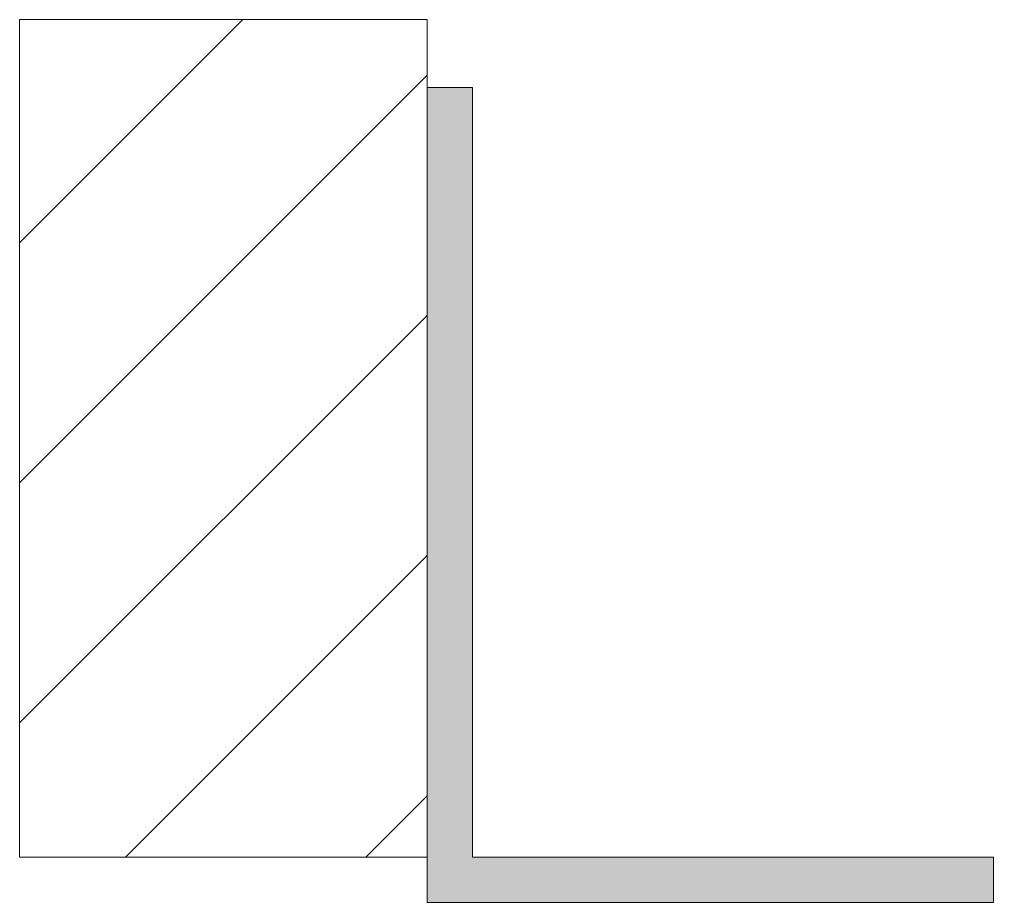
# Model space of a CAD drawing. Header units: metres. Extents: x 0 to 43, y -2 to 37.
import ezdxf

# ---------------------------------------------------------------- set-up
doc = ezdxf.new("R2010")
doc.units = ezdxf.units.M
doc.layers.add('A-DETL-GENF', color=92, linetype='Continuous', lineweight=18)

# ---------------------------------------------------------------- blocks, each defined once
blk = doc.blocks.new('35 kantlat plafond1 - kantlat plafond 2-3345099-00_0 Basismaterialen')
at = {"layer": 'A-DETL-GENF', "lineweight": 13}
h = blk.add_hatch(dxfattribs=at)
h.set_pattern_fill('FP_741', color=256, style=0, pattern_type=2)
h.set_pattern_definition([(45, (9234.023, 1359.247), (-5.303301, 5.303301), [])])
h.paths.add_polyline_path([(18, 0), (18, 37), (0, 37), (0, 0)])
at = {"layer": 'A-DETL-GENF'}
blk.add_hatch(color=256, dxfattribs=at).paths.add_polyline_path([(18, -2), (43, -2), (43, 0), (20, 0), (20, 34), (18, 34), (18, 6.372)])
for p, q in [((18, 37), (0, 37)), ((0, 37), (0, 0)), ((18, 34), (18, 37)), ((20, 34), (18, 34)), ((18, 34), (18, -2)), ((20, 0), (20, 34)), ((0, 0), (18, 0)), ((43, 0), (20, 0)), ((43, -2), (43, 0)), ((18, -2), (43, -2))]:
    blk.add_line(p, q, dxfattribs=at)

msp = doc.modelspace()

# ---------------------------------------------------------------- block references
msp.add_blockref('35 kantlat plafond1 - kantlat plafond 2-3345099-00_0 Basismaterialen', (0, 0))

doc.saveas('drawing.dxf')
